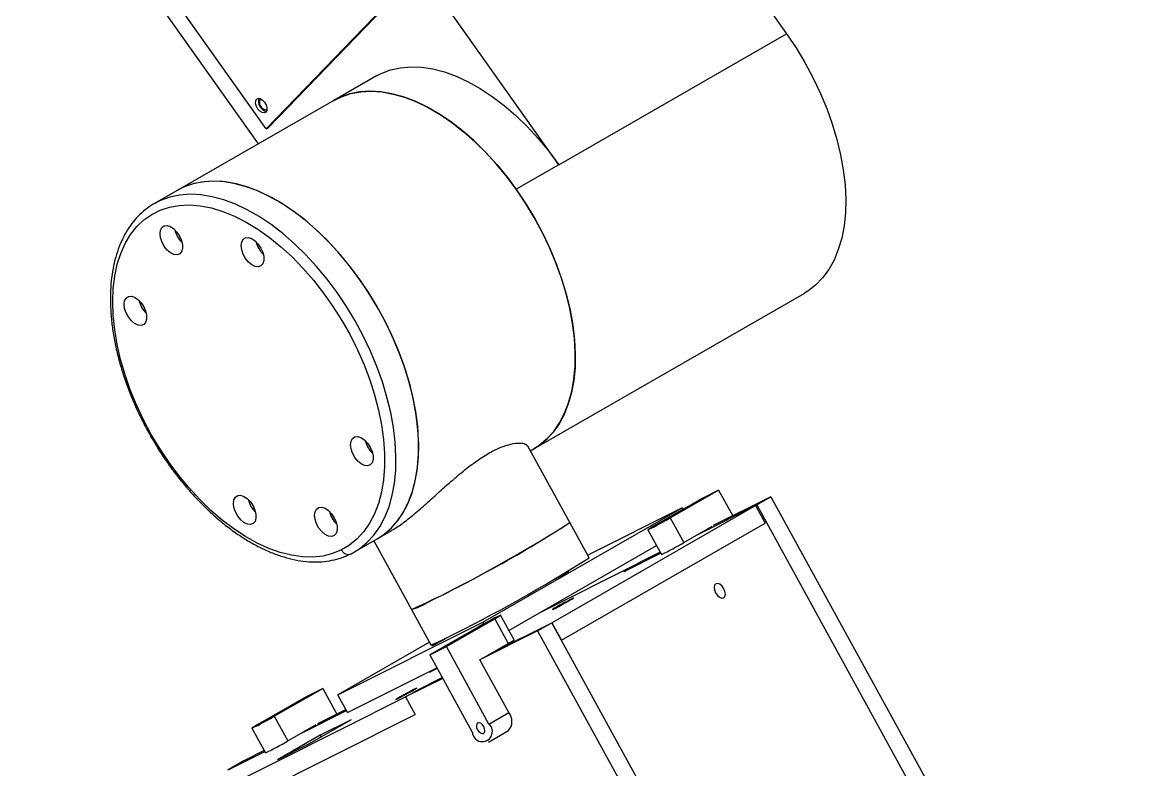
# Model space of a CAD drawing. Header units: millimetres. Extents: x -551930 to 36223, y -1733730 to 8014.
# Drawn here: x -551624.87 to -551593.62, y -1733677.89 to -1733656.96 of the extents above; entities that cross this region are included whole.
import ezdxf

# ---------------------------------------------------------------- set-up
doc = ezdxf.new("R2010")
doc.units = ezdxf.units.MM
doc.layers.get('0').update_dxf_attribs({"lineweight": 35})

msp = doc.modelspace()

# ---------------------------------------------------------------- linework, layer by layer
at = {"color": 7, "linetype": 'Continuous', "lineweight": 25}
for p, q in [((-551631.193, -1733618.187), (-551603.461, -1733657.288)), ((-551609.841, -1733660.952), (-551637.573, -1733621.851)), ((-551642.196, -1733626.636), (-551618.269, -1733660.371)), ((-551618.043, -1733659.944), (-551641.261, -1733627.208)), ((-551614.16, -1733655.925), (-551618.043, -1733659.944)), ((-551614.08, -1733655.879), (-551617.963, -1733659.898)), ((-551609.841, -1733660.952), (-551603.461, -1733657.288)), ((-551614.953, -1733658.467), (-551616.15, -1733659.154)), ((-551616.15, -1733659.154), (-551620.536, -1733661.673)), ((-551618.043, -1733659.944), (-551617.963, -1733659.898)), ((-551609.841, -1733660.952), (-551611.037, -1733661.639)), ((-551620.536, -1733661.673), (-551621.174, -1733662.04)), ((-551621.059, -1733661.979), (-551621.181, -1733662.044)), ((-551610.547, -1733668.909), (-551602.97, -1733664.558)), ((-551609.532, -1733670.972), (-551610.708, -1733668.832)), ((-551610.637, -1733668.961), (-551610.547, -1733668.909)), ((-551606.722, -1733670.843), (-551605.366, -1733670.064)), ((-551605.366, -1733670.064), (-551605.83, -1733670.297)), ((-551605.366, -1733670.064), (-551604.971, -1733670.785)), ((-551610.041, -1733673.776), (-551604.328, -1733670.494)), ((-551605.83, -1733670.297), (-551607.186, -1733671.075)), ((-551605.944, -1733671.304), (-551604.328, -1733670.494)), ((-551605.915, -1733671.287), (-551604.299, -1733670.478)), ((-551603.9, -1733670.249), (-551605.517, -1733671.058)), ((-551604.328, -1733670.494), (-551604.057, -1733670.987)), ((-551604.299, -1733670.478), (-551603.9, -1733670.249)), ((-551604.299, -1733670.478), (-551594.023, -1733689.18)), ((-551603.9, -1733670.249), (-551593.625, -1733688.951)), ((-551611.971, -1733673.763), (-551606.388, -1733670.557)), ((-551606.388, -1733670.557), (-551609.033, -1733671.881)), ((-551606.722, -1733670.843), (-551606.343, -1733671.533)), ((-551606.363, -1733670.603), (-551606.388, -1733670.557)), ((-551609.77, -1733674.269), (-551604.057, -1733670.987)), ((-551608.991, -1733671.958), (-551609.532, -1733670.972)), ((-551606.343, -1733671.533), (-551605.546, -1733671.075)), ((-551615.571, -1733671.795), (-551614.933, -1733671.429)), ((-551614.933, -1733671.429), (-551614.521, -1733671.192)), ((-551607.349, -1733671.176), (-551606.969, -1733671.866)), ((-551615.028, -1733671.483), (-551613.969, -1733673.41)), ((-551611.241, -1733673.993), (-551607.106, -1733671.617)), ((-551615.754, -1733671.883), (-551615.674, -1733671.847)), ((-551615.665, -1733671.846), (-551615.571, -1733671.795)), ((-551608.025, -1733672.346), (-551606.99, -1733671.828)), ((-551607.996, -1733672.329), (-551606.991, -1733671.826)), ((-551607.996, -1733672.329), (-551607.597, -1733672.1)), ((-551607.004, -1733671.803), (-551607.597, -1733672.1)), ((-551610.35, -1733673.481), (-551607.626, -1733672.117)), ((-551607.626, -1733672.117), (-551608.025, -1733672.346)), ((-551607.995, -1733672.331), (-551607.996, -1733672.329)), ((-551613.969, -1733673.41), (-551613.428, -1733674.395)), ((-551612.994, -1733674.445), (-551611.638, -1733673.666)), ((-551611.638, -1733673.666), (-551611.259, -1733674.356)), ((-551611.096, -1733674.256), (-551611.475, -1733673.566)), ((-551616.03, -1733675.796), (-551611.971, -1733673.763)), ((-551612.102, -1733673.899), (-551613.458, -1733674.677)), ((-551611.945, -1733673.81), (-551611.971, -1733673.763)), ((-551611.658, -1733674.585), (-551610.041, -1733673.776)), ((-551610.44, -1733674.005), (-551610.041, -1733673.776)), ((-551610.041, -1733673.776), (-551609.77, -1733674.269)), ((-551599.766, -1733692.478), (-551610.041, -1733673.776)), ((-551610.44, -1733674.005), (-551612.056, -1733674.814)), ((-551610.44, -1733674.005), (-551600.164, -1733692.707)), ((-551613.467, -1733674.324), (-551616.03, -1733675.796)), ((-551613.458, -1733674.677), (-551612.994, -1733674.445)), ((-551611.802, -1733676.614), (-551612.994, -1733674.445)), ((-551612.056, -1733674.814), (-551611.259, -1733674.356)), ((-551613.458, -1733674.677), (-551612.266, -1733676.846)), ((-551611.244, -1733676.293), (-551612.056, -1733674.814)), ((-551615.759, -1733676.289), (-551613.26, -1733675.037)), ((-551613.456, -1733675.163), (-551613.255, -1733675.047)), ((-551613.248, -1733675.059), (-551613.456, -1733675.163)), ((-551613.096, -1733675.335), (-551614.137, -1733675.856)), ((-551613.738, -1733675.627), (-551613.109, -1733675.312)), ((-551621.531, -1733679.559), (-551614.137, -1733675.856)), ((-551616.922, -1733675.851), (-551618.278, -1733676.63)), ((-551617.814, -1733676.397), (-551616.458, -1733675.619)), ((-551616.458, -1733675.619), (-551616.922, -1733675.851)), ((-551616.458, -1733675.619), (-551616.062, -1733676.339)), ((-551615.759, -1733676.289), (-551616.03, -1733675.796)), ((-551614.137, -1733675.856), (-551613.738, -1733675.627)), ((-551614.137, -1733675.856), (-551613.866, -1733676.349)), ((-551621.261, -1733680.052), (-551613.866, -1733676.349)), ((-551617.814, -1733676.397), (-551617.435, -1733677.087)), ((-551617.036, -1733676.858), (-551615.79, -1733676.234)), ((-551617.007, -1733676.842), (-551615.791, -1733676.232)), ((-551615.803, -1733676.209), (-551616.608, -1733676.613)), ((-551611.802, -1733676.614), (-551611.244, -1733676.293)), ((-551618.44, -1733676.73), (-551618.061, -1733677.42)), ((-551617.435, -1733677.087), (-551616.637, -1733676.629)), ((-551615.658, -1733676.492), (-551616.855, -1733677.179)), ((-551615.658, -1733676.492), (-551616.528, -1733676.927)), ((-551616.528, -1733676.927), (-551617.725, -1733677.614)), ((-551616.528, -1733676.927), (-551616.502, -1733676.976)), ((-551611.81, -1733677.12), (-551611.252, -1733676.799)), ((-551619.117, -1733677.9), (-551618.082, -1733677.382)), ((-551619.088, -1733677.883), (-551618.083, -1733677.38)), ((-551618.096, -1733677.357), (-551618.689, -1733677.654)), ((-551616.855, -1733677.179), (-551617.725, -1733677.614)), ((-551618.689, -1733677.654), (-551619.088, -1733677.883)), ((-551619.087, -1733677.885), (-551619.088, -1733677.883))]:
    msp.add_line(p, q, dxfattribs=at)
at = {"color": 8, "linetype": 'Continuous', "lineweight": 25}
for p, q in [((-551609.875, -1733672.508), (-551609.87, -1733672.517)), ((-551613.319, -1733674.38), (-551613.314, -1733674.388))]:
    msp.add_line(p, q, dxfattribs=at)
at = {"color": 7, "linetype": 'Continuous', "lineweight": 25, "flags": 128}
for points in [[(-551603.461, -1733657.288), (-551603.196, -1733657.682), (-551602.949, -1733658.091), (-551602.723, -1733658.511), (-551602.518, -1733658.939), (-551602.338, -1733659.373), (-551602.181, -1733659.809), (-551602.051, -1733660.244), (-551601.948, -1733660.675), (-551601.872, -1733661.099), (-551601.824, -1733661.513), (-551601.805, -1733661.913), (-551601.814, -1733662.297), (-551601.852, -1733662.663), (-551601.918, -1733663.007), (-551602.012, -1733663.327), (-551602.132, -1733663.621), (-551602.28, -1733663.886), (-551602.452, -1733664.121), (-551602.648, -1733664.324), (-551602.867, -1733664.494), (-551602.97, -1733664.558)], [(-551614.953, -1733658.467), (-551614.817, -1733658.396), (-551614.558, -1733658.297), (-551614.282, -1733658.234), (-551613.991, -1733658.208), (-551613.686, -1733658.219), (-551613.37, -1733658.267), (-551613.046, -1733658.351), (-551612.715, -1733658.472), (-551612.38, -1733658.627), (-551612.043, -1733658.817), (-551611.707, -1733659.039), (-551611.374, -1733659.292), (-551611.047, -1733659.574), (-551610.728, -1733659.884), (-551610.419, -1733660.218), (-551610.123, -1733660.575), (-551609.841, -1733660.952)], [(-551616.15, -1733659.154), (-551615.932, -1733659.047), (-551615.671, -1733658.96), (-551615.394, -1733658.909), (-551615.102, -1733658.894), (-551614.798, -1733658.915), (-551614.484, -1733658.972), (-551614.162, -1733659.064), (-551613.834, -1733659.191), (-551613.503, -1733659.352), (-551613.171, -1733659.546), (-551612.84, -1733659.772), (-551612.512, -1733660.027), (-551612.191, -1733660.31), (-551611.877, -1733660.62), (-551611.574, -1733660.953), (-551611.283, -1733661.308), (-551611.007, -1733661.682), (-551610.747, -1733662.073), (-551610.506, -1733662.477), (-551610.284, -1733662.892), (-551610.084, -1733663.315), (-551609.907, -1733663.743), (-551609.754, -1733664.174), (-551609.626, -1733664.603), (-551609.524, -1733665.028), (-551609.449, -1733665.446), (-551609.401, -1733665.855), (-551609.381, -1733666.25), (-551609.389, -1733666.63), (-551609.425, -1733666.992), (-551609.488, -1733667.333), (-551609.578, -1733667.651), (-551609.695, -1733667.943), (-551609.837, -1733668.208), (-551610.004, -1733668.444), (-551610.195, -1733668.649), (-551610.407, -1733668.821), (-551610.547, -1733668.909)], [(-551611.037, -1733661.639), (-551611.315, -1733661.267), (-551611.607, -1733660.915), (-551611.912, -1733660.584), (-551612.226, -1733660.277), (-551612.548, -1733659.997), (-551612.876, -1733659.745), (-551613.208, -1733659.523), (-551613.54, -1733659.333), (-551613.871, -1733659.175), (-551614.198, -1733659.052), (-551614.519, -1733658.964), (-551614.833, -1733658.911), (-551615.135, -1733658.894), (-551615.425, -1733658.913), (-551615.701, -1733658.968), (-551615.96, -1733659.059), (-551616.15, -1733659.154)], [(-551618.088, -1733659.202), (-551618.045, -1733659.279), (-551618.024, -1733659.359), (-551618.026, -1733659.429), (-551618.051, -1733659.48), (-551618.096, -1733659.503), (-551618.154, -1733659.494), (-551618.216, -1733659.456), (-551618.273, -1733659.394), (-551618.315, -1733659.317), (-551618.337, -1733659.237), (-551618.335, -1733659.167), (-551618.309, -1733659.116), (-551618.264, -1733659.093), (-551618.206, -1733659.102), (-551618.144, -1733659.14), (-551618.088, -1733659.202)], [(-551614.933, -1733671.429), (-551614.794, -1733671.34), (-551614.581, -1733671.168), (-551614.391, -1733670.963), (-551614.224, -1733670.728), (-551614.081, -1733670.463), (-551613.965, -1733670.17), (-551613.874, -1733669.852), (-551613.811, -1733669.511), (-551613.776, -1733669.15), (-551613.768, -1733668.77), (-551613.788, -1733668.374), (-551613.835, -1733667.966), (-551613.91, -1733667.547), (-551614.012, -1733667.122), (-551614.14, -1733666.693), (-551614.293, -1733666.263), (-551614.47, -1733665.835), (-551614.67, -1733665.411), (-551614.892, -1733664.996), (-551615.134, -1733664.592), (-551615.393, -1733664.201), (-551615.67, -1733663.827), (-551615.96, -1733663.472), (-551616.263, -1733663.139), (-551616.577, -1733662.829), (-551616.899, -1733662.546), (-551617.226, -1733662.291), (-551617.557, -1733662.066), (-551617.889, -1733661.872), (-551618.22, -1733661.711), (-551618.548, -1733661.584), (-551618.87, -1733661.491), (-551619.184, -1733661.434), (-551619.488, -1733661.414), (-551619.78, -1733661.429), (-551620.057, -1733661.48), (-551620.318, -1733661.566), (-551620.536, -1733661.673)], [(-551614.933, -1733671.429), (-551614.739, -1733671.3), (-551614.531, -1733671.12), (-551614.347, -1733670.907), (-551614.186, -1733670.664), (-551614.05, -1733670.392), (-551613.94, -1733670.093), (-551613.856, -1733669.769), (-551613.8, -1733669.423), (-551613.771, -1733669.056), (-551613.77, -1733668.672), (-551613.797, -1733668.273), (-551613.851, -1733667.862), (-551613.933, -1733667.442), (-551614.042, -1733667.015), (-551614.176, -1733666.585), (-551614.335, -1733666.155), (-551614.518, -1733665.728), (-551614.724, -1733665.307), (-551614.951, -1733664.894), (-551615.197, -1733664.493), (-551615.461, -1733664.106), (-551615.741, -1733663.737), (-551616.035, -1733663.387), (-551616.341, -1733663.059), (-551616.657, -1733662.756), (-551616.98, -1733662.48), (-551617.309, -1733662.232), (-551617.64, -1733662.014), (-551617.972, -1733661.828), (-551618.303, -1733661.676), (-551618.629, -1733661.557), (-551618.95, -1733661.474), (-551619.261, -1733661.426), (-551619.562, -1733661.414), (-551619.851, -1733661.438), (-551620.124, -1733661.498), (-551620.381, -1733661.594), (-551620.536, -1733661.673)], [(-551610.547, -1733668.909), (-551610.383, -1733668.804), (-551610.172, -1733668.627), (-551609.985, -1733668.419), (-551609.82, -1733668.18), (-551609.681, -1733667.912), (-551609.567, -1733667.617), (-551609.48, -1733667.296), (-551609.42, -1733666.953), (-551609.387, -1733666.589), (-551609.382, -1733666.207), (-551609.405, -1733665.81), (-551609.456, -1733665.4), (-551609.534, -1733664.981), (-551609.639, -1733664.555), (-551609.769, -1733664.126), (-551609.925, -1733663.696), (-551610.105, -1733663.268), (-551610.308, -1733662.845), (-551610.532, -1733662.431), (-551610.775, -1733662.028), (-551611.037, -1733661.639)], [(-551615.933, -1733671.74), (-551616.182, -1733671.842), (-551616.448, -1733671.909), (-551616.73, -1733671.939), (-551617.025, -1733671.933), (-551617.331, -1733671.89), (-551617.646, -1733671.812), (-551617.968, -1733671.697), (-551618.294, -1733671.548), (-551618.621, -1733671.365), (-551618.948, -1733671.15), (-551619.272, -1733670.905), (-551619.591, -1733670.63), (-551619.901, -1733670.329), (-551620.202, -1733670.003), (-551620.49, -1733669.655), (-551620.763, -1733669.288), (-551621.021, -1733668.903), (-551621.259, -1733668.505), (-551621.478, -1733668.095), (-551621.674, -1733667.677), (-551621.848, -1733667.255), (-551621.996, -1733666.831), (-551622.12, -1733666.407), (-551622.216, -1733665.989), (-551622.286, -1733665.578), (-551622.327, -1733665.177), (-551622.341, -1733664.791), (-551622.326, -1733664.42), (-551622.283, -1733664.069), (-551622.212, -1733663.739), (-551622.115, -1733663.434), (-551621.99, -1733663.155), (-551621.84, -1733662.905), (-551621.666, -1733662.685), (-551621.468, -1733662.497), (-551621.249, -1733662.342), (-551621.009, -1733662.223), (-551620.751, -1733662.138), (-551620.477, -1733662.09), (-551620.188, -1733662.078), (-551619.887, -1733662.102), (-551619.576, -1733662.163), (-551619.258, -1733662.26), (-551618.933, -1733662.391), (-551618.606, -1733662.558), (-551618.279, -1733662.757), (-551617.953, -1733662.987), (-551617.631, -1733663.247), (-551617.317, -1733663.535), (-551617.011, -1733663.849), (-551616.716, -1733664.187), (-551616.435, -1733664.545), (-551616.17, -1733664.921), (-551615.922, -1733665.313), (-551615.693, -1733665.717), (-551615.485, -1733666.131), (-551615.3, -1733666.552), (-551615.139, -1733666.976), (-551615.003, -1733667.4), (-551614.893, -1733667.821), (-551614.809, -1733668.236), (-551614.754, -1733668.642), (-551614.726, -1733669.036), (-551614.727, -1733669.415), (-551614.756, -1733669.776), (-551614.813, -1733670.117), (-551614.897, -1733670.435), (-551615.008, -1733670.727), (-551615.146, -1733670.992), (-551615.308, -1733671.227), (-551615.494, -1733671.431), (-551615.703, -1733671.603), (-551615.933, -1733671.74)], [(-551620.466, -1733662.95), (-551620.413, -1733663.072), (-551620.384, -1733663.193), (-551620.384, -1733663.302), (-551620.412, -1733663.391), (-551620.465, -1733663.451), (-551620.538, -1733663.477), (-551620.626, -1733663.466), (-551620.721, -1733663.42), (-551620.813, -1733663.342), (-551620.895, -1733663.24), (-551620.96, -1733663.123), (-551621.001, -1733663), (-551621.015, -1733662.884), (-551621.002, -1733662.783), (-551620.961, -1733662.708), (-551620.897, -1733662.665), (-551620.815, -1733662.657), (-551620.723, -1733662.686), (-551620.628, -1733662.749), (-551620.54, -1733662.839), (-551620.466, -1733662.95)], [(-551618.191, -1733663.284), (-551618.138, -1733663.405), (-551618.11, -1733663.526), (-551618.109, -1733663.636), (-551618.137, -1733663.725), (-551618.19, -1733663.784), (-551618.264, -1733663.81), (-551618.352, -1733663.799), (-551618.446, -1733663.753), (-551618.538, -1733663.676), (-551618.62, -1733663.574), (-551618.685, -1733663.456), (-551618.726, -1733663.334), (-551618.741, -1733663.217), (-551618.727, -1733663.117), (-551618.686, -1733663.041), (-551618.622, -1733662.998), (-551618.54, -1733662.991), (-551618.448, -1733663.019), (-551618.354, -1733663.082), (-551618.265, -1733663.173), (-551618.191, -1733663.284)], [(-551621.472, -1733664.927), (-551621.418, -1733665.048), (-551621.39, -1733665.169), (-551621.39, -1733665.279), (-551621.418, -1733665.367), (-551621.471, -1733665.427), (-551621.544, -1733665.453), (-551621.632, -1733665.442), (-551621.727, -1733665.396), (-551621.819, -1733665.319), (-551621.901, -1733665.216), (-551621.966, -1733665.099), (-551622.007, -1733664.976), (-551622.021, -1733664.86), (-551622.008, -1733664.759), (-551621.967, -1733664.684), (-551621.903, -1733664.641), (-551621.821, -1733664.633), (-551621.729, -1733664.662), (-551621.634, -1733664.725), (-551621.546, -1733664.816), (-551621.472, -1733664.927)], [(-551615.128, -1733668.859), (-551615.074, -1733668.981), (-551615.046, -1733669.102), (-551615.046, -1733669.211), (-551615.074, -1733669.3), (-551615.127, -1733669.36), (-551615.2, -1733669.386), (-551615.288, -1733669.375), (-551615.383, -1733669.329), (-551615.475, -1733669.251), (-551615.557, -1733669.149), (-551615.622, -1733669.032), (-551615.663, -1733668.909), (-551615.677, -1733668.793), (-551615.663, -1733668.692), (-551615.623, -1733668.617), (-551615.559, -1733668.574), (-551615.477, -1733668.566), (-551615.385, -1733668.595), (-551615.29, -1733668.657), (-551615.202, -1733668.748), (-551615.128, -1733668.859)], [(-551618.409, -1733670.502), (-551618.355, -1733670.624), (-551618.327, -1733670.744), (-551618.327, -1733670.854), (-551618.354, -1733670.943), (-551618.407, -1733671.003), (-551618.481, -1733671.029), (-551618.569, -1733671.018), (-551618.663, -1733670.972), (-551618.756, -1733670.894), (-551618.838, -1733670.792), (-551618.902, -1733670.674), (-551618.944, -1733670.552), (-551618.958, -1733670.435), (-551618.944, -1733670.335), (-551618.903, -1733670.26), (-551618.839, -1733670.217), (-551618.758, -1733670.209), (-551618.665, -1733670.238), (-551618.571, -1733670.3), (-551618.483, -1733670.391), (-551618.409, -1733670.502)], [(-551616.134, -1733670.836), (-551616.08, -1733670.957), (-551616.052, -1733671.078), (-551616.052, -1733671.187), (-551616.079, -1733671.276), (-551616.133, -1733671.336), (-551616.206, -1733671.362), (-551616.294, -1733671.351), (-551616.389, -1733671.305), (-551616.481, -1733671.227), (-551616.563, -1733671.125), (-551616.628, -1733671.008), (-551616.669, -1733670.885), (-551616.683, -1733670.769), (-551616.669, -1733670.668), (-551616.629, -1733670.593), (-551616.565, -1733670.55), (-551616.483, -1733670.542), (-551616.391, -1733670.571), (-551616.296, -1733670.634), (-551616.208, -1733670.724), (-551616.134, -1733670.836)], [(-551607.186, -1733671.075), (-551607.273, -1733671.126), (-551607.329, -1733671.161), (-551607.349, -1733671.176), (-551607.329, -1733671.169), (-551607.273, -1733671.142), (-551607.186, -1733671.098), (-551607.076, -1733671.039), (-551606.954, -1733670.973), (-551606.832, -1733670.905), (-551606.722, -1733670.843)], [(-551606.835, -1733670.891), (-551606.877, -1733670.912), (-551606.931, -1733670.941), (-551606.989, -1733670.973), (-551607.041, -1733671.003), (-551607.08, -1733671.026), (-551607.1, -1733671.039), (-551607.098, -1733671.039), (-551607.074, -1733671.028), (-551607.031, -1733671.006), (-551606.977, -1733670.977), (-551606.92, -1733670.945), (-551606.867, -1733670.916), (-551606.828, -1733670.893), (-551606.808, -1733670.88), (-551606.81, -1733670.879), (-551606.835, -1733670.891)], [(-551609.875, -1733672.508), (-551609.805, -1733672.469), (-551609.728, -1733672.427), (-551609.656, -1733672.388), (-551609.6, -1733672.359), (-551609.567, -1733672.344), (-551609.564, -1733672.345), (-551609.591, -1733672.362), (-551609.643, -1733672.392), (-551609.713, -1733672.432), (-551609.79, -1733672.474), (-551609.862, -1733672.513), (-551609.919, -1733672.542), (-551609.951, -1733672.557), (-551609.954, -1733672.556), (-551609.927, -1733672.539), (-551609.875, -1733672.508)], [(-551605.227, -1733673.079), (-551605.191, -1733673.042), (-551605.177, -1733672.98), (-551605.187, -1733672.904), (-551605.219, -1733672.824), (-551605.269, -1733672.753), (-551605.33, -1733672.702), (-551605.391, -1733672.678), (-551605.443, -1733672.685), (-551605.48, -1733672.722), (-551605.494, -1733672.784), (-551605.484, -1733672.86), (-551605.451, -1733672.94), (-551605.401, -1733673.011), (-551605.341, -1733673.062), (-551605.279, -1733673.086), (-551605.227, -1733673.079)], [(-551609.55, -1733673.158), (-551609.479, -1733673.117), (-551609.437, -1733673.09), (-551609.43, -1733673.083), (-551609.459, -1733673.095), (-551609.519, -1733673.125), (-551609.604, -1733673.17), (-551609.704, -1733673.224), (-551609.806, -1733673.28), (-551609.898, -1733673.333), (-551609.97, -1733673.374), (-551610.011, -1733673.401), (-551610.019, -1733673.408), (-551609.99, -1733673.396), (-551609.93, -1733673.366), (-551609.845, -1733673.321), (-551609.745, -1733673.267), (-551609.643, -1733673.211), (-551609.55, -1733673.158)], [(-551611.638, -1733673.666), (-551611.551, -1733673.616), (-551611.495, -1733673.581), (-551611.475, -1733673.566), (-551611.495, -1733673.572), (-551611.551, -1733673.599), (-551611.638, -1733673.644), (-551611.748, -1733673.703), (-551611.87, -1733673.769), (-551611.992, -1733673.836), (-551612.102, -1733673.899)], [(-551611.989, -1733673.851), (-551611.947, -1733673.829), (-551611.893, -1733673.8), (-551611.835, -1733673.769), (-551611.783, -1733673.739), (-551611.744, -1733673.716), (-551611.724, -1733673.703), (-551611.726, -1733673.702), (-551611.75, -1733673.714), (-551611.793, -1733673.736), (-551611.847, -1733673.765), (-551611.904, -1733673.797), (-551611.957, -1733673.826), (-551611.996, -1733673.849), (-551612.016, -1733673.862), (-551612.014, -1733673.863), (-551611.989, -1733673.851)], [(-551613.319, -1733674.38), (-551613.249, -1733674.34), (-551613.172, -1733674.298), (-551613.1, -1733674.259), (-551613.043, -1733674.23), (-551613.011, -1733674.215), (-551613.008, -1733674.216), (-551613.035, -1733674.233), (-551613.087, -1733674.264), (-551613.157, -1733674.303), (-551613.234, -1733674.345), (-551613.306, -1733674.384), (-551613.362, -1733674.413), (-551613.395, -1733674.428), (-551613.398, -1733674.427), (-551613.371, -1733674.41), (-551613.319, -1733674.38)], [(-551613.943, -1733675.681), (-551613.872, -1733675.64), (-551613.83, -1733675.613), (-551613.823, -1733675.606), (-551613.851, -1733675.618), (-551613.912, -1733675.648), (-551613.997, -1733675.693), (-551614.097, -1733675.747), (-551614.199, -1733675.803), (-551614.291, -1733675.856), (-551614.362, -1733675.897), (-551614.404, -1733675.924), (-551614.411, -1733675.931), (-551614.383, -1733675.919), (-551614.322, -1733675.889), (-551614.237, -1733675.844), (-551614.138, -1733675.79), (-551614.035, -1733675.734), (-551613.943, -1733675.681)], [(-551618.278, -1733676.63), (-551618.365, -1733676.681), (-551618.421, -1733676.715), (-551618.44, -1733676.73), (-551618.421, -1733676.724), (-551618.365, -1733676.697), (-551618.278, -1733676.652), (-551618.168, -1733676.593), (-551618.046, -1733676.527), (-551617.924, -1733676.46), (-551617.814, -1733676.397)], [(-551617.926, -1733676.445), (-551617.969, -1733676.467), (-551618.023, -1733676.496), (-551618.08, -1733676.527), (-551618.133, -1733676.557), (-551618.172, -1733676.58), (-551618.192, -1733676.593), (-551618.19, -1733676.594), (-551618.166, -1733676.582), (-551618.123, -1733676.56), (-551618.069, -1733676.531), (-551618.011, -1733676.499), (-551617.959, -1733676.47), (-551617.92, -1733676.447), (-551617.9, -1733676.434), (-551617.902, -1733676.433), (-551617.926, -1733676.445)], [(-551611.947, -1733676.686), (-551611.985, -1733676.633), (-551612.03, -1733676.594), (-551612.076, -1733676.576), (-551612.115, -1733676.582), (-551612.143, -1733676.61), (-551612.153, -1733676.656), (-551612.146, -1733676.713), (-551612.121, -1733676.773), (-551612.084, -1733676.827), (-551612.038, -1733676.865), (-551611.992, -1733676.883), (-551611.953, -1733676.878), (-551611.926, -1733676.85), (-551611.915, -1733676.803), (-551611.923, -1733676.746), (-551611.947, -1733676.686)]]:
    msp.add_lwpolyline(points, dxfattribs=at)
at = {"color": 8, "linetype": 'Continuous', "lineweight": 25, "flags": 128}
msp.add_lwpolyline([(-551615.571, -1733671.795), (-551615.431, -1733671.706), (-551615.217, -1733671.533), (-551615.026, -1733671.327), (-551614.859, -1733671.09), (-551614.717, -1733670.823), (-551614.6, -1733670.528), (-551614.51, -1733670.208), (-551614.448, -1733669.865), (-551614.413, -1733669.501), (-551614.406, -1733669.119), (-551614.427, -1733668.721), (-551614.477, -1733668.31), (-551614.553, -1733667.889), (-551614.657, -1733667.462), (-551614.787, -1733667.031), (-551614.943, -1733666.598), (-551615.123, -1733666.169), (-551615.325, -1733665.744), (-551615.55, -1733665.328), (-551615.794, -1733664.923), (-551616.057, -1733664.532), (-551616.336, -1733664.158), (-551616.629, -1733663.803), (-551616.935, -1733663.471), (-551617.25, -1733663.163), (-551617.574, -1733662.882), (-551617.904, -1733662.629), (-551618.237, -1733662.406), (-551618.57, -1733662.215), (-551618.903, -1733662.058), (-551619.231, -1733661.935), (-551619.554, -1733661.847), (-551619.868, -1733661.796), (-551620.171, -1733661.78), (-551620.462, -1733661.801), (-551620.738, -1733661.858), (-551620.998, -1733661.951), (-551621.059, -1733661.979)], dxfattribs=at)
at = {"color": 7, "linetype": 'Continuous', "flags": 128}
for points in [[(-551607.112, -1733671.042), (-551607.145, -1733671.062), (-551607.149, -1733671.067), (-551607.124, -1733671.056), (-551607.073, -1733671.03), (-551607.003, -1733670.993), (-551606.927, -1733670.951), (-551606.854, -1733670.91), (-551606.797, -1733670.877), (-551606.763, -1733670.856), (-551606.759, -1733670.851), (-551606.784, -1733670.862), (-551606.836, -1733670.889), (-551606.905, -1733670.925), (-551606.982, -1733670.968), (-551607.054, -1733671.008), (-551607.112, -1733671.042)], [(-551611.712, -1733673.7), (-551611.679, -1733673.68), (-551611.675, -1733673.674), (-551611.7, -1733673.686), (-551611.751, -1733673.712), (-551611.821, -1733673.749), (-551611.897, -1733673.791), (-551611.97, -1733673.832), (-551612.027, -1733673.865), (-551612.061, -1733673.886), (-551612.065, -1733673.891), (-551612.04, -1733673.879), (-551611.988, -1733673.853), (-551611.919, -1733673.816), (-551611.842, -1733673.774), (-551611.77, -1733673.734), (-551611.712, -1733673.7)], [(-551618.203, -1733676.596), (-551618.237, -1733676.617), (-551618.241, -1733676.622), (-551618.216, -1733676.61), (-551618.164, -1733676.584), (-551618.095, -1733676.547), (-551618.018, -1733676.505), (-551617.946, -1733676.464), (-551617.888, -1733676.431), (-551617.855, -1733676.41), (-551617.851, -1733676.405), (-551617.876, -1733676.417), (-551617.927, -1733676.443), (-551617.997, -1733676.48), (-551618.073, -1733676.522), (-551618.146, -1733676.562), (-551618.203, -1733676.596)]]:
    msp.add_lwpolyline(points, dxfattribs=at)
at = {"color": 7, "linetype": 'Continuous', "lineweight": 25}
for centre, radius, start, end in [((-551617.97, -1733659.178), 0.287, 162.8407, 256.9023), ((-551618.024, -1733659.208), 0.208, 149.5651, 270.1779), ((-551619.88, -1733662.597), 0.743, 193.6401, 226.103), ((-551617.605, -1733662.93), 0.743, 193.6401, 226.103), ((-551620.886, -1733664.573), 0.743, 193.6401, 226.103), ((-551614.542, -1733668.506), 0.743, 193.6401, 226.103), ((-551617.823, -1733670.149), 0.743, 193.6401, 226.103), ((-551615.548, -1733670.482), 0.743, 193.6401, 226.103), ((-551628.896, -1733640.985), 35.696, 294.7188, 302.8515), ((-551632.427, -1733634.834), 42.78, 296.1917, 302.356), ((-551615.746, -1733671.66), 0.203, 203.3531, 293.639), ((-551610.363, -1733664.723), 7.908, 295.4154, 300.5564), ((-551631.886, -1733635.819), 42.78, 296.1917, 302.356), ((-551614.656, -1733671.291), 2.227, 287.9547, 299.9145), ((-551614.114, -1733672.277), 2.227, 287.9547, 299.9145), ((-551611.623, -1733673.586), 0.852, 295.322, 308.1876), ((-551611.552, -1733676.541), 0.396, 319.3118, 38.91), ((-551611.985, -1733676.827), 0.281, 183.8236, 49.3753), ((-551621.455, -1733670.277), 7.908, 295.4154, 300.5564)]:
    msp.add_arc(centre, radius, start, end, dxfattribs=at)
for points, knots in [([(-551621.181, -1733662.045), (-551621.189, -1733662.049), (-551621.274, -1733662.096), (-551621.427, -1733662.206), (-551621.629, -1733662.386), (-551621.809, -1733662.597), (-551621.967, -1733662.834), (-551622.103, -1733663.097), (-551622.214, -1733663.385), (-551622.302, -1733663.695), (-551622.364, -1733664.027), (-551622.4, -1733664.376), (-551622.41, -1733664.742), (-551622.395, -1733665.122), (-551622.354, -1733665.513), (-551622.287, -1733665.912), (-551622.196, -1733666.317), (-551622.081, -1733666.726), (-551621.942, -1733667.135), (-551621.782, -1733667.544), (-551621.6, -1733667.948), (-551621.398, -1733668.346), (-551621.177, -1733668.735), (-551620.938, -1733669.112), (-551620.684, -1733669.476), (-551620.415, -1733669.824), (-551620.133, -1733670.154), (-551619.84, -1733670.463), (-551619.538, -1733670.751), (-551619.228, -1733671.014), (-551618.912, -1733671.252), (-551618.592, -1733671.463), (-551618.27, -1733671.645), (-551617.948, -1733671.796), (-551617.627, -1733671.917), (-551617.311, -1733672.005), (-551617, -1733672.059), (-551616.698, -1733672.08), (-551616.407, -1733672.067), (-551616.129, -1733672.019), (-551615.911, -1733671.958), (-551615.791, -1733671.901), (-551615.754, -1733671.883)], [0, 0, 0, 0, 0.00237, 0.027477, 0.052588, 0.07778, 0.103127, 0.128669, 0.154406, 0.180309, 0.206334, 0.232437, 0.258581, 0.284737, 0.310886, 0.337019, 0.363134, 0.389231, 0.41531, 0.441376, 0.467432, 0.49348, 0.519526, 0.545573, 0.571623, 0.597681, 0.623751, 0.649837, 0.675942, 0.70207, 0.728223, 0.754403, 0.780606, 0.806827, 0.833049, 0.859244, 0.885373, 0.911389, 0.93724, 0.962888, 0.988322, 1, 1, 1, 1]), ([(-551614.524, -1733671.188), (-551614.467, -1733671.156), (-551614.318, -1733671.071), (-551614.03, -1733670.851), (-551613.683, -1733670.557), (-551613.321, -1733670.231), (-551612.948, -1733669.893), (-551612.565, -1733669.563), (-551612.182, -1733669.266), (-551611.814, -1733669.027), (-551611.473, -1733668.859), (-551611.172, -1733668.763), (-551610.935, -1733668.737), (-551610.77, -1733668.763), (-551610.731, -1733668.811), (-551610.712, -1733668.834)], [0, 0, 0, 0, 0.049119, 0.130009, 0.21114, 0.290093, 0.369069, 0.450195, 0.531024, 0.609611, 0.688198, 0.769027, 0.850153, 0.929129, 1, 1, 1, 1])]:
    msp.add_open_spline(points, degree=3, knots=knots, dxfattribs=at)

doc.saveas('drawing.dxf')
